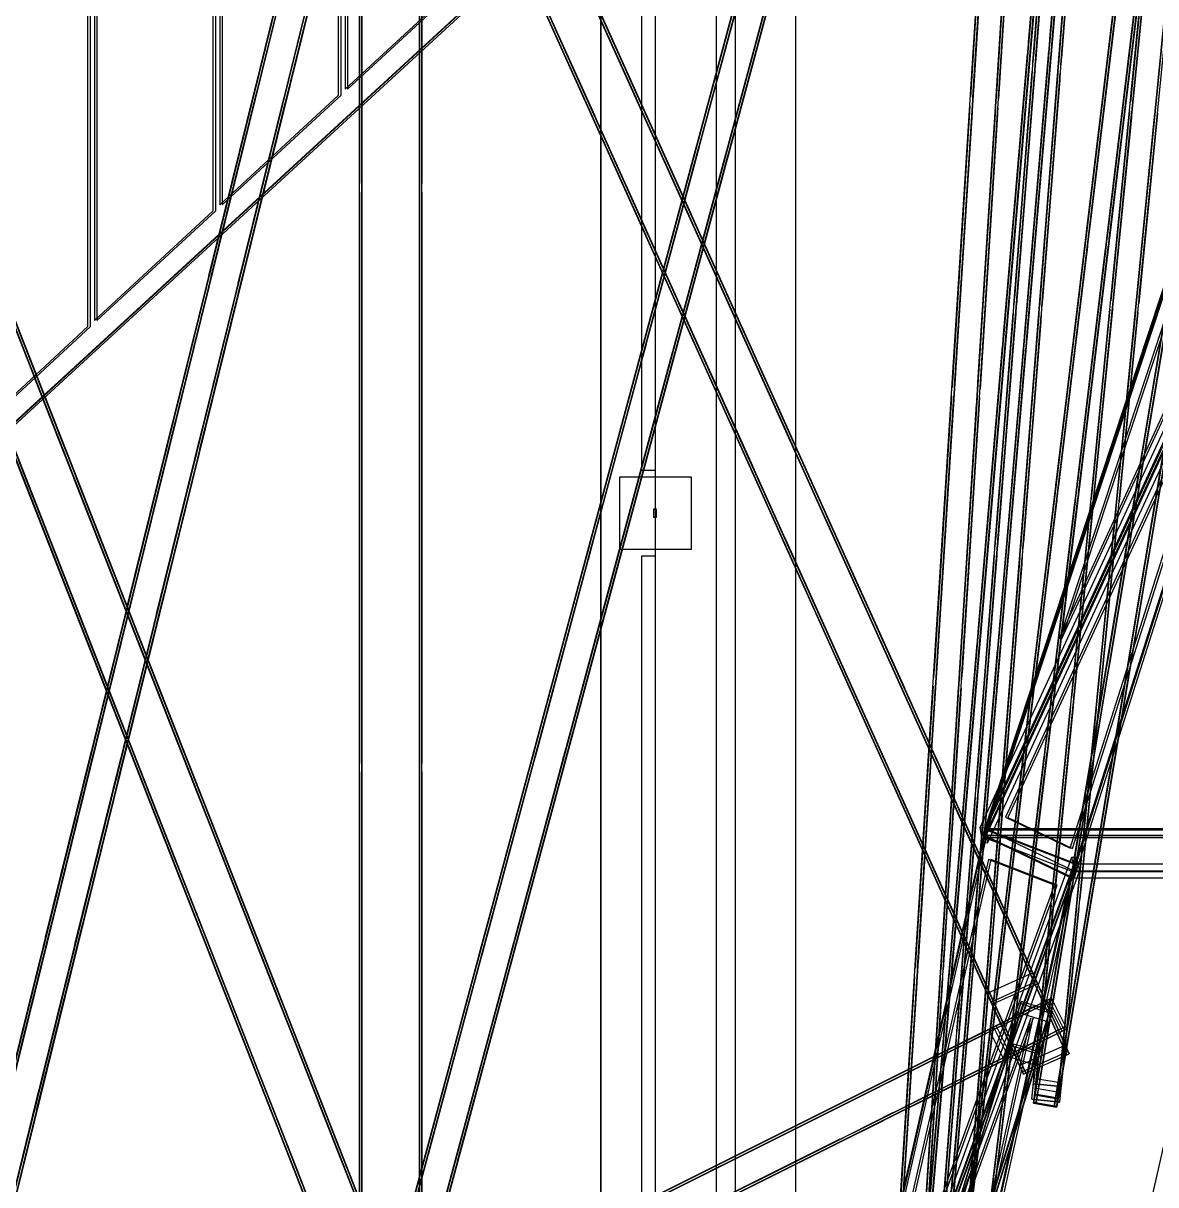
# Model space of a CAD drawing. Header units: millimetres. Extents: x -52000 to 48850, y -48850 to 51750.
# Drawn here: x 19948 to 27205, y 12194 to 19641 of the extents above; entities that cross this region are included whole.
import ezdxf

# ---------------------------------------------------------------- set-up
doc = ezdxf.new("R2010")
doc.units = ezdxf.units.MM
doc.layers.add('D-STR-BASE', color=7, linetype='Continuous', lineweight=25)
doc.layers.add('D-STR-STRC', color=7, linetype='Continuous', lineweight=25)

msp = doc.modelspace()

# ---------------------------------------------------------------- linework, layer by layer
at = {"layer": 'D-STR-BASE'}
for points in [[(-24900, -22900), (24900, -22900), (24900, 22900), (-24900, 22900)], [(24390, -22450), (24390, 22450), (24510, 22450), (24510, -22450)], [(24390, -22450), (24390, 22450), (24510, 22450), (24510, -22450)], [(24000, -22000), (24000, 22000), (23650, 22000), (23650, -22000)], [(24000, -22000), (24000, 22000), (23650, 22000), (23650, -22000)], [(24000, -22000), (24000, 22000), (23650, 22000), (23650, -22000)], [(24000, -22000), (24000, 22000), (23650, 22000), (23650, -22000)], [(24000, -22000), (24000, 22000), (23650, 22000), (23650, -22000)], [(24000, -22000), (24000, 22000), (23650, 22000), (23650, -22000)], [(24000, -22000), (24000, 22000), (23650, 22000), (23650, -22000)], [(24000, -22000), (24000, 22000), (23650, 22000), (23650, -22000)], [(24000, 16775), (24000, 21725), (23910, 21725), (23910, 16775)], [(24000, 16775), (24000, 21725), (23910, 21725), (23910, 16775)], [(-23650, -21650), (23650, -21650), (23650, 21650), (-23650, 21650)], [(-23650, -21650), (23650, -21650), (23650, 21650), (-23650, 21650)], [(-23650, -21650), (23650, -21650), (23650, 21650), (-23650, 21650)], [(-23650, -21650), (23650, -21650), (23650, 21650), (-23650, 21650)], [(23770, 16270), (24230, 16270), (24230, 16730), (23770, 16730)], [(24006, 16475), (24006, 16525), (23986, 16525), (23986, 16475)], [(24000, 11275), (24000, 16225), (23910, 16225), (23910, 11275)], [(24000, 11275), (24000, 16225), (23910, 16225), (23910, 11275)]]:
    msp.add_lwpolyline(points, close=True, dxfattribs=at)
at = {"layer": 'D-STR-STRC'}
for points in [[(29192.5, 29302.9), (29182.8, 29245), (26421.9, 12716.7), (26431.6, 12774.6)], [(29208.2, 29300.3), (29198.6, 29242.4), (26437.7, 12714.1), (26447.4, 12772)], [(29324.6, 29280.8), (29315, 29222.9), (26554.1, 12694.7), (26563.8, 12752.6)], [(29340.4, 29278.2), (29330.7, 29220.3), (26569.9, 12692), (26579.6, 12749.9)], [(27937.4, 28036.6), (27933, 28000.7), (25576.1, 8479.9), (25580.4, 8515.8)], [(27953.2, 28034.7), (27948.9, 27998.8), (25591.9, 8478), (25596.3, 8513.9)], [(28070.4, 28020.5), (28066.1, 27984.6), (25709.1, 8463.9), (25713.4, 8499.8)], [(28086.3, 28018.6), (28081.9, 27982.7), (25725, 8461.9), (25729.3, 8497.9)], [(26427.1, 12740.6), (26427.1, 12740.6), (27936, 28016.9), (27936, 28016.9)], [(26574.4, 12726.1), (26574.4, 12726.1), (28083.3, 28002.4), (28083.3, 28002.4)], [(27041.5, 27131.1), (27039.9, 27112.5), (25085.2, 4241.5), (25086.8, 4260.1)], [(27057.4, 27129.7), (27055.8, 27111.1), (25101.1, 4240.2), (25102.7, 4258.8)], [(27175, 27119.7), (27173.4, 27101.1), (25218.7, 4230.1), (25220.3, 4248.7)], [(27190.9, 27118.3), (27189.3, 27099.7), (25234.7, 4228.7), (25236.3, 4247.4)], [(25578.9, 8494.7), (25578.9, 8494.7), (27041.6, 27121.2), (27041.6, 27121.2)], [(25726.5, 8483.1), (25726.5, 8483.1), (27189.2, 27109.6), (27189.2, 27109.6)], [(26333.2, 26556.2), (26264, 26298.3), (22166.5, 11049.6), (22235.8, 11307.4)], [(26348.7, 26552), (26279.4, 26294.2), (22182, 11045.5), (22251.2, 11303.3)], [(25086.9, 4249.1), (25086.9, 4249.1), (26505, 26583.5), (26505, 26583.5)], [(25234.6, 4239.8), (25234.6, 4239.8), (26652.7, 26574.2), (26652.7, 26574.2)], [(26520.6, 26505.8), (26451.3, 26248), (22353.9, 10999.3), (22423.1, 11257.1)], [(26536, 26501.7), (26466.8, 26243.8), (22369.3, 10995.1), (22438.6, 11252.9)], [(22793.4, 19745.7), (22793.4, 22809), (19580.6, 19596.1), (19580.6, 16792.8)], [(22809, 19745.7), (22809, 22809), (19596.1, 19596.1), (19596.1, 16792.8)], [(22772.5, 19923), (22772.5, 22591.4), (22011.1, 21834), (22011.1, 19219.3)], [(22788, 19923), (22788, 22591.4), (22026.7, 21834), (22026.7, 19219.3)], [(26635.5, 13027.7), (26427.1, 13490.5), (22329.7, 22593.1), (22538.1, 22130.2)], [(26650.1, 13034.2), (26441.7, 13497.1), (22344.3, 22599.7), (22552.6, 22136.8)], [(22236.1, 22471.3), (22165.2, 22184.1), (19025.8, 9463.1), (19096.6, 9750.3)], [(22251.6, 22467.5), (22180.7, 22180.3), (19041.3, 9459.3), (19112.2, 9746.5)], [(22424.4, 22424.8), (22353.5, 22137.6), (19214.1, 9416.6), (19285, 9703.8)], [(22439.9, 22421), (22369.1, 22133.8), (19229.6, 9412.8), (19300.5, 9700)], [(26358.3, 12902.9), (26149.9, 13365.8), (22052.5, 22468.3), (22260.8, 22005.4)], [(26372.9, 12909.5), (26164.5, 13372.3), (22067.1, 22474.9), (22275.4, 22012)], [(22118.6, -22302.6), (22118.6, -22302.6), (22118.6, 22302.6), (22118.6, 22302.6)], [(22486.6, -22302.6), (22486.6, -22302.6), (22486.6, 22302.6), (22486.6, 22302.6)], [(22102.6, 18613), (22102.6, 18613), (22102.6, 22202.6), (22102.6, 22202.6)], [(22118.6, 18613), (22118.6, 18613), (22118.6, 22202.6), (22118.6, 22202.6)], [(22486.6, 18613), (22486.6, 18613), (22486.6, 22202.6), (22486.6, 22202.6)], [(22502.6, 18613), (22502.6, 18613), (22502.6, 22202.6), (22502.6, 22202.6)], [(21969.3, 19180.6), (21969.3, 21792.4), (21207.9, 21035), (21207.9, 18476.9)], [(21984.8, 19180.6), (21984.8, 21792.4), (21223.5, 21035), (21223.5, 18476.9)], [(26550.1, 21381.5), (26549.1, 21369.9), (26393.7, 19551.5)], [(26566, 21380.1), (26565, 21368.5), (26409.6, 19550.1)], [(26547.4, 21350.7), (26392, 19532.3), (26391, 19520.7)], [(26563.4, 21349.4), (26408, 19530.9), (26407, 19519.3)], [(26681, 21339.3), (26525.5, 19520.9), (26524.6, 19509.3)], [(26683.6, 21370.1), (26682.6, 21358.5), (26527.2, 19540.1)], [(26696.9, 21337.9), (26541.5, 19519.5), (26540.5, 19507.9)], [(26699.5, 21368.7), (26698.5, 21357.1), (26543.1, 19538.7)], [(21166.1, 18438.2), (21166.1, 20993.4), (20404.7, 20236), (20404.7, 17734.5)], [(21181.6, 18438.2), (21181.6, 20993.4), (20420.2, 20236), (20420.2, 17734.5)], [(26018.1, 19167.2), (26018.1, 19167.2), (26130.1, 20931.6)], [(26020.7, 19209.1), (26132.8, 20973.5), (26132.8, 20973.5)], [(26034, 19166.2), (26034, 19166.2), (26146.1, 20930.6)], [(26036.7, 19208.1), (26148.7, 20972.5), (26148.7, 20972.5)], [(26184.4, 19198.7), (26296.4, 20963.1), (26296.4, 20963.1)], [(26200.4, 19197.7), (26312.4, 20962.1), (26312.4, 20962.1)], [(26181.7, 19156.8), (26181.7, 19156.8), (26293.8, 20921.2)], [(26197.7, 19155.8), (26197.7, 19155.8), (26309.7, 20920.2)], [(26421.7, 19430.7), (26536, 20886.2), (26536, 20886.2)], [(26437.6, 19429.4), (26551.9, 20884.9), (26551.9, 20884.9)], [(26585.1, 19417.8), (26699.4, 20873.4), (26699.4, 20873.4)], [(26601.1, 19416.6), (26715.4, 20872.1), (26715.4, 20872.1)], [(26418.4, 19388.8), (26418.4, 19388.8), (26532.7, 20844.3)], [(26434.3, 19387.6), (26434.3, 19387.6), (26548.6, 20843.1)], [(26581.9, 19376), (26581.9, 19376), (26696.2, 20831.5)], [(26597.8, 19374.7), (26597.8, 19374.7), (26712.1, 20830.2)], [(27046.7, 19176.5), (27162.9, 20353), (27162.9, 20353)], [(27062.6, 19174.9), (27178.9, 20351.4), (27178.9, 20351.4)], [(21693.7, 20273.8), (21449.1, 19282.7), (21399.3, 19080.9)], [(21693.8, 20274.1), (21644, 20072.4), (21399.4, 19081.2)], [(21709.3, 20270.2), (21659.5, 20068.5), (21414.9, 19077.4)], [(21709.3, 20270), (21464.7, 19278.8), (21414.9, 19077.1)], [(27042.6, 19134.7), (27042.6, 19134.7), (27158.8, 20311.2)], [(27058.5, 19133.1), (27058.5, 19133.1), (27174.7, 20309.6)], [(20362.8, 17695.8), (20362.8, 20194.3), (19601.5, 19436.9), (19601.5, 16992.1)], [(20378.4, 17695.8), (20378.4, 20194.3), (19617, 19436.9), (19617, 16992.1)], [(21882.1, 20227.3), (21637.5, 19236.2), (21587.7, 19034.5)], [(21882.1, 20227.6), (21832.4, 20025.9), (21587.8, 19034.7)], [(21897.6, 20223.5), (21653, 19232.4), (21603.2, 19030.6)], [(21897.7, 20223.8), (21847.9, 20022), (21603.3, 19030.9)], [(23869.3, 19172.8), (23701.7, 19545.3), (23385.2, 20248.3)], [(23872.7, 19165.2), (23556.3, 19868.2), (23388.6, 20240.7)], [(23883.9, 19179.4), (23716.2, 19551.8), (23399.8, 20254.8)], [(23887.3, 19171.8), (23570.9, 19874.8), (23403.2, 20247.3)], [(23592.1, 19048), (23424.4, 19420.5), (23108, 20123.5)], [(23595.5, 19040.5), (23279.1, 19743.5), (23111.4, 20115.9)], [(23606.7, 19054.6), (23439, 19427), (23122.6, 20130.1)], [(23610.1, 19047), (23293.6, 19750), (23126, 20122.5)], [(24604.8, 20123.9), (24283.4, 18927.7), (24234.8, 18746.7)], [(24606.4, 20129.8), (24557.8, 19948.8), (24236.4, 18752.6)], [(24620.3, 20119.8), (24298.9, 18923.6), (24250.2, 18742.5)], [(24621.9, 20125.7), (24573.2, 19944.6), (24251.8, 18748.4)], [(24792.2, 20073.6), (24470.8, 18877.4), (24422.1, 18696.3)], [(24793.8, 20079.5), (24745.1, 19898.4), (24423.7, 18702.2)], [(24807.7, 20069.4), (24486.2, 18873.2), (24437.6, 18692.2)], [(24809.2, 20075.3), (24760.6, 19894.3), (24439.2, 18698.1)], [(26947.5, 19838.5), (26761.6, 18298.5), (26758.9, 18276.1)], [(26951, 19867.1), (26948.3, 19844.7), (26762.3, 18304.7)], [(26963.4, 19836.6), (26777.5, 18296.6), (26774.8, 18274.2)], [(26966.8, 19865.2), (26964.1, 19842.8), (26778.2, 18302.8)], [(27080.5, 19822.5), (26894.6, 18282.5), (26891.9, 18260.1)], [(27084, 19851), (27081.3, 19828.7), (26895.4, 18288.6)], [(27096.4, 19820.6), (26910.5, 18280.6), (26907.8, 18258.2)], [(27099.9, 19849.1), (27097.2, 19826.7), (26911.2, 18286.7)], [(22534, 10955.4), (22339.3, 11452.3), (19199.9, 19464.1), (19394.6, 18967.2)], [(22548.9, 10961.2), (22354.2, 11458.1), (19214.7, 19470), (19409.5, 18973.1)], [(24210.8, 18414.2), (24043.1, 18786.7), (23726.6, 19489.7)], [(24214.2, 18406.7), (23897.7, 19109.7), (23730.1, 19482.2)], [(24225.4, 18420.8), (24057.7, 18793.3), (23741.2, 19496.3)], [(24228.8, 18413.3), (23912.3, 19116.3), (23744.6, 19488.7)], [(26384.6, 19444.8), (26229.1, 17626.4), (26228.2, 17614.8)], [(26387.2, 19475.6), (26386.2, 19464), (26230.8, 17645.6)], [(26400.5, 19443.4), (26245.1, 17625), (26244.1, 17613.4)], [(26403.1, 19474.2), (26402.1, 19462.6), (26246.7, 17644.2)], [(26520.7, 19464.2), (26519.7, 19452.5), (26364.3, 17634.1)], [(26536.6, 19462.8), (26535.6, 19451.2), (26380.2, 17632.8)], [(23933.6, 18289.5), (23765.9, 18661.9), (23449.4, 19364.9)], [(23948.2, 18296), (23780.5, 18668.5), (23464, 19371.5)], [(23951.6, 18288.5), (23635.1, 18991.5), (23467.4, 19364)], [(26518.1, 19433.4), (26362.7, 17615), (26361.7, 17603.4)], [(26534, 19432), (26378.6, 17613.6), (26377.6, 17602)], [(22250.9, 10844.5), (22056.2, 11341.4), (18916.8, 19353.2), (19111.5, 18856.3)], [(22265.8, 10850.3), (22071.1, 11347.2), (18931.7, 19359), (19126.4, 18862.1)], [(23937, 18281.9), (23620.5, 18984.9), (23452.8, 19357.4)], [(26296.5, 17836.6), (26296.5, 17836.6), (26410.8, 19292.1)], [(26299.8, 17878.5), (26414.1, 19334), (26414.1, 19334)], [(26312.4, 17835.4), (26312.4, 17835.4), (26426.7, 19290.9)], [(26315.7, 17877.2), (26430, 19332.7), (26430, 19332.7)], [(26463.3, 17865.6), (26577.6, 19321.1), (26577.6, 19321.1)], [(26479.2, 17864.4), (26593.5, 19319.9), (26593.5, 19319.9)], [(21432.1, 19213.7), (21187.5, 18222.6), (21137.7, 18020.9)], [(21432.2, 19214), (21382.4, 19012.3), (21137.8, 18021.1)], [(26096.9, 14434.9), (28203.1, 18993.8), (27693.4, 19268.7)], [(26112.1, 14434.1), (28218.4, 18993), (27708.7, 19267.9)], [(26460, 17823.8), (26460, 17823.8), (26574.3, 19279.3)], [(26475.9, 17822.5), (26475.9, 17822.5), (26590.2, 19278)], [(21447.7, 19210.2), (21397.9, 19008.4), (21153.3, 18017.3)], [(21447.7, 19209.9), (21203, 18218.8), (21153.3, 18017)], [(21620.5, 19167.5), (21570.7, 18965.8), (21326.1, 17974.6)], [(21620.5, 19167.3), (21375.9, 18176.1), (21326.1, 17974.4)], [(21636, 19163.4), (21391.4, 18172.3), (21341.6, 17970.5)], [(21636.1, 19163.7), (21586.3, 18962), (21341.7, 17970.8)], [(25899.9, 17306), (25899.9, 17306), (26011.9, 19070.4)], [(25902.6, 17347.9), (26014.6, 19112.3), (26014.6, 19112.3)], [(25915.9, 17305), (25915.9, 17305), (26027.9, 19069.4)], [(25918.5, 17346.9), (26030.5, 19111.3), (26030.5, 19111.3)], [(26066.2, 17337.5), (26178.3, 19101.9), (26178.3, 19101.9)], [(26082.2, 17336.5), (26194.2, 19100.9), (26194.2, 19100.9)], [(26587.9, 15696.9), (28060.4, 18884.1), (27704, 19076.3)], [(26603.1, 15696.1), (28075.7, 18883.3), (27719.3, 19075.5)], [(26921, 17903.4), (27037.2, 19079.9), (27037.2, 19079.9)], [(26936.9, 17901.9), (27053.1, 19078.4), (27053.1, 19078.4)], [(26063.6, 17295.6), (26063.6, 17295.6), (26175.6, 19060)], [(26079.5, 17294.6), (26079.5, 17294.6), (26191.6, 19059)], [(26096.9, 14434.9), (26667.8, 14160.1), (28203.1, 18993.8)], [(26112.1, 14434.1), (26683.1, 14159.3), (28218.4, 18993)], [(26916.9, 17861.7), (26916.9, 17861.7), (27033.1, 19038.1)], [(26932.8, 17860.1), (26932.8, 17860.1), (27049, 19036.6)], [(27080.1, 17845.5), (27080.1, 17845.5), (27196.3, 19022)], [(27084.2, 17887.3), (27200.4, 19063.8), (27200.4, 19063.8)], [(27096, 17844), (27096, 17844), (27212.2, 19020.5)], [(27100.1, 17885.8), (27216.3, 19062.3), (27216.3, 19062.3)], [(24263.4, 18853.2), (23942, 17657), (23893.3, 17475.9)], [(24265, 18859.1), (24216.3, 18678), (23894.9, 17481.9)], [(24278.8, 18849), (23957.4, 17652.9), (23908.8, 17471.8)], [(24280.4, 18855), (24231.8, 18673.9), (23910.4, 17477.7)], [(24450.7, 18802.8), (24129.3, 17606.7), (24080.7, 17425.6)], [(24452.3, 18808.8), (24403.7, 18627.7), (24082.3, 17431.5)], [(24466.2, 18798.7), (24144.8, 17602.5), (24096.1, 17421.4)], [(24467.8, 18804.6), (24419.1, 18623.5), (24097.7, 17427.4)], [(24552.2, 17655.7), (24384.6, 18028.2), (24068.1, 18731.2)], [(24555.6, 17648.1), (24239.2, 18351.2), (24071.5, 18723.6)], [(24566.8, 17662.3), (24399.1, 18034.7), (24082.7, 18737.7)], [(24570.2, 17654.7), (24253.8, 18357.7), (24086.1, 18730.2)], [(22102.6, 14895.9), (22102.6, 14895.9), (22102.6, 18558), (22102.6, 18558)], [(22118.6, 14895.9), (22118.6, 14895.9), (22118.6, 18558), (22118.6, 18558)], [(22486.6, 14895.9), (22486.6, 14895.9), (22486.6, 18558), (22486.6, 18558)], [(22502.6, 14895.9), (22502.6, 14895.9), (22502.6, 18558), (22502.6, 18558)], [(24275, 17530.9), (24107.3, 17903.4), (23790.9, 18606.4)], [(24278.4, 17523.4), (23962, 18226.4), (23794.3, 18598.8)], [(24289.6, 17537.5), (24121.9, 17910), (23805.5, 18613)], [(24293, 17529.9), (23976.6, 18232.9), (23808.9, 18605.4)], [(26751.1, 18211.8), (26565.2, 16671.8), (26562.5, 16649.4)], [(26754.5, 18240.4), (26751.8, 18218), (26565.9, 16678)], [(26767, 18209.9), (26581, 16669.9), (26578.3, 16647.5)], [(26770.4, 18238.5), (26767.7, 18216.1), (26581.8, 16676.1)], [(26884.1, 18195.7), (26698.2, 16655.7), (26695.5, 16633.3)], [(26887.6, 18224.3), (26884.9, 18201.9), (26698.9, 16661.9)], [(26900, 18193.8), (26714.1, 16653.8), (26711.4, 16631.4)], [(26903.5, 18222.4), (26900.8, 18200), (26714.8, 16660)], [(27340.8, 18217.8), (27125, 16925.6), (27118.9, 16889.5)], [(27345.1, 18243.4), (27339.1, 18207.3), (27123.2, 16915)], [(27356.6, 18215.2), (27140.8, 16923), (27134.7, 16886.9)], [(27360.9, 18240.7), (27354.8, 18204.6), (27139, 16912.4)], [(21170.5, 18153.7), (20925.9, 17162.5), (20876.1, 16960.8)], [(21170.6, 18153.9), (21120.8, 17952.2), (20876.2, 16961)], [(21186, 18149.8), (20941.4, 17158.7), (20891.6, 16956.9)], [(21186.1, 18150.1), (21136.3, 17948.4), (20891.7, 16957.2)], [(21358.9, 18107.4), (21309.1, 17905.7), (21064.5, 16914.5)], [(21358.8, 18107.2), (21114.2, 17116), (21064.5, 16914.3)], [(21374.4, 18103.6), (21324.7, 17901.9), (21080, 16910.7)], [(21374.4, 18103.4), (21129.8, 17112.2), (21080, 16910.5)], [(20148, 17044.4), (19991.3, 17444.2), (19749.9, 18060.5)], [(20152.6, 17032.6), (19911.2, 17648.8), (19754.5, 18048.7)], [(20162.9, 17050.2), (20006.2, 17450.1), (19764.8, 18066.3)], [(20167.5, 17038.4), (19926.1, 17654.7), (19769.4, 18054.5)], [(24893.7, 16897.2), (24726, 17269.6), (24409.6, 17972.6)], [(24897.1, 16889.6), (24580.6, 17592.6), (24413, 17965.1)], [(24908.3, 16903.7), (24740.6, 17276.2), (24424.1, 17979.2)], [(24911.7, 16896.2), (24595.2, 17599.2), (24427.5, 17971.6)], [(24616.5, 16772.4), (24448.8, 17144.8), (24132.3, 17847.9)], [(24619.9, 16764.8), (24303.4, 17467.8), (24135.7, 17840.3)], [(24631.1, 16778.9), (24463.4, 17151.4), (24146.9, 17854.4)], [(24634.5, 16771.4), (24318, 17474.4), (24150.3, 17846.9)], [(26242.3, 14550.6), (26656.1, 14351.4), (27768.6, 17854.3)], [(26257.5, 14549.8), (26671.3, 14350.7), (27783.9, 17853.5)], [(26795.2, 16630.4), (26911.4, 17806.9), (26911.4, 17806.9)], [(26811.2, 16628.8), (26927.4, 17805.3), (26927.4, 17805.3)], [(26174.6, 16284.4), (26174.6, 16284.4), (26288.9, 17739.9)], [(26177.9, 16326.3), (26292.2, 17781.8), (26292.2, 17781.8)], [(26190.5, 16283.1), (26190.5, 16283.1), (26304.8, 17738.7)], [(26193.8, 16325), (26308.1, 17780.5), (26308.1, 17780.5)], [(26338.1, 16271.6), (26338.1, 16271.6), (26452.4, 17727.1)], [(26341.4, 16313.4), (26455.7, 17768.9), (26455.7, 17768.9)], [(26354, 16270.3), (26354, 16270.3), (26468.3, 17725.8)], [(26357.3, 16312.2), (26471.6, 17767.7), (26471.6, 17767.7)], [(26791.1, 16588.6), (26791.1, 16588.6), (26907.3, 17765.1)], [(26807, 16587.1), (26807, 16587.1), (26923.2, 17763.5)], [(26954.3, 16572.5), (26954.3, 16572.5), (27070.5, 17749)], [(26958.4, 16614.3), (27074.7, 17790.8), (27074.7, 17790.8)], [(26970.2, 16570.9), (26970.2, 16570.9), (27086.4, 17747.4)], [(26974.4, 16612.7), (27090.6, 17789.2), (27090.6, 17789.2)], [(23921.9, 17582.5), (23600.5, 16386.3), (23551.9, 16205.2)], [(23923.5, 17588.4), (23874.9, 17407.3), (23553.5, 16211.1)], [(23937.4, 17578.3), (23616, 16382.1), (23567.3, 16201.1)], [(23939, 17584.2), (23890.3, 17403.2), (23568.9, 16207)], [(24109.3, 17532.1), (23787.9, 16335.9), (23739.2, 16154.9)], [(24110.9, 17538), (24062.2, 17357), (23740.8, 16160.8)], [(24124.7, 17528), (23803.3, 16331.8), (23754.7, 16150.7)], [(24126.3, 17533.9), (24077.7, 17352.8), (23756.3, 16156.6)], [(26221.7, 17538.9), (26066.3, 15720.5), (26065.3, 15708.9)], [(26224.3, 17569.7), (26223.3, 17558), (26067.9, 15739.6)], [(26237.6, 17537.5), (26082.2, 15719.1), (26081.2, 15707.5)], [(26240.2, 17568.3), (26239.2, 17556.7), (26083.8, 15738.3)], [(26355.2, 17527.5), (26199.8, 15709.1), (26198.8, 15697.5)], [(26357.8, 17558.2), (26356.8, 17546.6), (26201.4, 15728.2)], [(26371.1, 17526.1), (26215.7, 15707.7), (26214.7, 15696.1)], [(26373.8, 17556.9), (26372.8, 17545.3), (26217.3, 15726.9)], [(20409.6, 16376.7), (20253, 16776.6), (20011.5, 17392.8)], [(20414.3, 16364.9), (20172.8, 16981.2), (20016.1, 17381)], [(20424.5, 16382.6), (20267.9, 16782.4), (20026.4, 17398.7)], [(20429.2, 16370.8), (20187.7, 16987), (20031, 17386.9)], [(20126.6, 16265.8), (19969.9, 16665.7), (19728.4, 17281.9)], [(20141.5, 16271.7), (19984.8, 16671.5), (19743.3, 17287.8)], [(20131.2, 16254), (19889.7, 16870.3), (19733.1, 17270.1)], [(20146.1, 16259.8), (19904.6, 16876.1), (19748, 17276)], [(25235.1, 16138.6), (25067.5, 16511.1), (24751, 17214.1)], [(25238.5, 16131), (24922.1, 16834.1), (24754.4, 17206.5)], [(25249.7, 16145.2), (25082.1, 16517.6), (24765.6, 17220.7)], [(25253.1, 16137.6), (24936.7, 16840.6), (24769, 17213.1)], [(25781.7, 15444.8), (25781.7, 15444.8), (25893.7, 17209.2)], [(25784.4, 15486.7), (25896.4, 17251.1), (25896.4, 17251.1)], [(25797.7, 15443.8), (25797.7, 15443.8), (25909.7, 17208.2)], [(25800.3, 15485.7), (25912.4, 17250.1), (25912.4, 17250.1)], [(25948, 15476.3), (26060.1, 17240.7), (26060.1, 17240.7)], [(25964, 15475.3), (26076, 17239.7), (26076, 17239.7)], [(25945.4, 15434.4), (25945.4, 15434.4), (26057.4, 17198.8)], [(25961.4, 15433.4), (25961.4, 15433.4), (26073.4, 17197.8)], [(20908.9, 17093.8), (20859.2, 16892.1), (20614.5, 15900.9)], [(20908.9, 17093.6), (20664.3, 16102.4), (20614.5, 15900.7)], [(20924.4, 17089.8), (20679.8, 16098.6), (20630, 15896.9)], [(20924.5, 17090), (20874.7, 16888.3), (20630.1, 15897.1)], [(24957.9, 16013.8), (24790.3, 16386.3), (24473.8, 17089.3)], [(24961.3, 16006.3), (24644.9, 16709.3), (24477.2, 17081.7)], [(24972.5, 16020.4), (24804.8, 16392.9), (24488.4, 17095.9)], [(24975.9, 16012.8), (24659.5, 16715.8), (24491.8, 17088.3)], [(21097.2, 17047.1), (20852.6, 16055.9), (20802.8, 15854.2)], [(21097.3, 17047.3), (21047.5, 16845.6), (20802.9, 15854.5)], [(21112.8, 17043.5), (21063, 16841.8), (20818.4, 15850.6)], [(21112.8, 17043.3), (20868.2, 16052.1), (20818.4, 15850.4)], [(27110.8, 16840.5), (26894.9, 15548.2), (26888.9, 15512.1)], [(27115, 16866), (27109, 16829.9), (26893.1, 15537.7)], [(27126.5, 16837.8), (26910.7, 15545.6), (26904.7, 15509.5)], [(27130.8, 16863.4), (27124.8, 16827.3), (26908.9, 15535)], [(27247.2, 16843.9), (27241.2, 16807.8), (27025.3, 15515.6)], [(27263, 16841.3), (27256.9, 16805.2), (27041.1, 15513)], [(27242.9, 16818.4), (27027.1, 15526.2), (27021, 15490.1)], [(27258.7, 16815.8), (27042.9, 15523.5), (27036.8, 15487.4)], [(20671.3, 15709.1), (20514.6, 16108.9), (20273.1, 16725.2)], [(20675.9, 15697.3), (20434.4, 16313.5), (20277.7, 16713.4)], [(20686.2, 15714.9), (20529.5, 16114.8), (20288, 16731)], [(20690.8, 15703.1), (20449.3, 16319.4), (20292.6, 16719.2)], [(20388.2, 15598.2), (20231.5, 15998), (19990.1, 16614.3)], [(20403.1, 15604), (20246.4, 16003.8), (20004.9, 16620.1)], [(20407.7, 15592.2), (20166.3, 16208.5), (20009.6, 16608.3)], [(26558.1, 16613.6), (26555.4, 16591.3), (26369.5, 15051.3)], [(26574, 16611.7), (26571.3, 16589.3), (26385.4, 15049.3)], [(20392.8, 15586.4), (20151.4, 16202.6), (19994.7, 16602.5)], [(26554.7, 16585.1), (26368.7, 15045.1), (26366, 15022.7)], [(26570.6, 16583.2), (26384.6, 15043.2), (26381.9, 15020.8)], [(26687.7, 16569), (26501.8, 15029), (26499.1, 15006.6)], [(26691.2, 16597.6), (26688.5, 16575.2), (26502.5, 15035.2)], [(26703.6, 16567.1), (26517.7, 15027.1), (26515, 15004.7)], [(26707.1, 16595.7), (26704.4, 16573.3), (26518.4, 15033.3)], [(26669.5, 15357.4), (26785.7, 16533.9), (26785.7, 16533.9)], [(26685.4, 15355.8), (26801.6, 16532.3), (26801.6, 16532.3)], [(25591.2, 15386.6), (25423.5, 15759.1), (25107.1, 16462.1)], [(26665.4, 15315.6), (26665.4, 15315.6), (26781.6, 16492.1)], [(26681.3, 15314), (26681.3, 15314), (26797.5, 16490.5)], [(26828.6, 15299.5), (26828.6, 15299.5), (26944.8, 16476)], [(26832.7, 15341.3), (26948.9, 16517.8), (26948.9, 16517.8)], [(26844.5, 15297.9), (26844.5, 15297.9), (26960.7, 16474.4)], [(26848.6, 15339.7), (26964.8, 16516.2), (26964.8, 16516.2)], [(25576.6, 15380.1), (25408.9, 15752.5), (25092.5, 16455.5)], [(25580, 15372.5), (25263.5, 16075.5), (25095.9, 16448)], [(25594.6, 15379.1), (25278.1, 16082.1), (25110.5, 16454.6)], [(23580.5, 16311.7), (23259.1, 15115.6), (23210.4, 14934.5)], [(23582.1, 16317.7), (23533.4, 16136.6), (23212, 14940.4)], [(23597.5, 16313.5), (23548.9, 16132.4), (23227.5, 14936.3)], [(25299.4, 15255.3), (25131.7, 15627.7), (24815.3, 16330.8)], [(25302.8, 15247.7), (24986.3, 15950.7), (24818.7, 16323.2)], [(25314, 15261.8), (25146.3, 15634.3), (24829.8, 16337.3)], [(25317.4, 15254.3), (25000.9, 15957.3), (24833.2, 16329.8)], [(23595.9, 16307.6), (23274.5, 15111.4), (23225.9, 14930.3)], [(23767.8, 16261.4), (23446.4, 15065.2), (23397.8, 14884.1)], [(23769.4, 16267.3), (23720.8, 16086.2), (23399.4, 14890.1)], [(23783.3, 16257.2), (23461.9, 15061.1), (23413.2, 14880)], [(23784.9, 16263.2), (23736.2, 16082.1), (23414.8, 14885.9)], [(26052.7, 14732.2), (26052.7, 14732.2), (26167, 16187.7)], [(26056, 14774.1), (26170.3, 16229.6), (26170.3, 16229.6)], [(26068.6, 14730.9), (26068.6, 14730.9), (26182.9, 16186.4)], [(26071.9, 14772.8), (26186.2, 16228.3), (26186.2, 16228.3)], [(26216.2, 14719.3), (26216.2, 14719.3), (26330.5, 16174.9)], [(26219.5, 14761.2), (26333.8, 16216.7), (26333.8, 16216.7)], [(26232.1, 14718.1), (26232.1, 14718.1), (26346.4, 16173.6)], [(26235.4, 14760), (26349.7, 16215.5), (26349.7, 16215.5)], [(20647.3, 16033.7), (20597.5, 15832), (20352.9, 14840.9)], [(20647.3, 16033.5), (20402.7, 15042.3), (20352.9, 14840.6)], [(20662.8, 16029.7), (20418.2, 15038.5), (20368.4, 14836.8)], [(20662.9, 16029.9), (20613.1, 15828.2), (20368.5, 14837)], [(20932.9, 15041.4), (20776.2, 15441.3), (20534.7, 16057.5)], [(20937.5, 15029.6), (20696, 15645.9), (20539.3, 16045.7)], [(20947.8, 15047.3), (20791.1, 15447.1), (20549.6, 16063.4)], [(20952.4, 15035.4), (20710.9, 15651.7), (20554.2, 16051.6)], [(20649.8, 14930.5), (20493.2, 15330.4), (20251.7, 15946.6)], [(20664.7, 14936.3), (20508, 15336.2), (20266.6, 15952.5)], [(20669.4, 14924.5), (20427.9, 15540.8), (20271.2, 15940.6)], [(20835.6, 15987), (20591, 14995.9), (20541.2, 14794.1)], [(20835.7, 15987.3), (20785.9, 15785.5), (20541.3, 14794.4)], [(20851.2, 15983.4), (20801.4, 15781.7), (20556.8, 14790.5)], [(20851.1, 15983.2), (20606.5, 14992), (20556.8, 14790.3)], [(20654.5, 14918.7), (20413, 15535), (20256.3, 15934.8)], [(25918, 14621.5), (25750.4, 14994), (25433.9, 15697)], [(25921.4, 14614), (25605, 15317), (25437.3, 15689.4)], [(25932.6, 14628.1), (25765, 15000.6), (25448.5, 15703.6)], [(25936, 14620.5), (25619.6, 15323.5), (25451.9, 15696)], [(26061.4, 15663.7), (26060.4, 15652.1), (25905, 13833.7)], [(26077.3, 15662.4), (26076.4, 15650.8), (25920.9, 13832.4)], [(26194.9, 15652.3), (26193.9, 15640.7), (26038.5, 13822.3)], [(26210.9, 15651), (26209.9, 15639.4), (26054.5, 13821)], [(25640.8, 14496.7), (25473.2, 14869.2), (25156.7, 15572.2)], [(25644.2, 14489.2), (25327.8, 15192.2), (25160.1, 15564.7)], [(25655.4, 14503.3), (25487.8, 14875.8), (25171.3, 15578.8)], [(25658.8, 14495.7), (25342.4, 15198.8), (25174.7, 15571.2)], [(26058.8, 15633), (25903.4, 13814.6), (25902.4, 13803)], [(26074.7, 15631.6), (25919.3, 13813.2), (25918.3, 13801.6)], [(26192.3, 15621.6), (26036.9, 13803.2), (26035.9, 13791.6)], [(26208.2, 15620.2), (26052.8, 13801.8), (26051.8, 13790.2)], [(26880.7, 15463.1), (26664.8, 14170.9), (26658.8, 14134.8)], [(26885, 15488.7), (26878.9, 15452.6), (26663.1, 14160.3)], [(26896.5, 15460.5), (26680.6, 14168.2), (26674.6, 14132.1)], [(26900.7, 15486), (26894.7, 15449.9), (26678.9, 14157.7)], [(27012.9, 15441), (26797, 14148.8), (26791, 14112.7)], [(27017.1, 15466.6), (27011.1, 15430.5), (26795.2, 14138.3)], [(27028.6, 15438.4), (26812.8, 14146.2), (26806.8, 14110.1)], [(27032.9, 15464), (27026.9, 15427.9), (26811, 14135.6)], [(21194.5, 14373.8), (21037.8, 14773.6), (20796.3, 15389.9)], [(21199.1, 14362), (20957.6, 14978.2), (20801, 15378.1)], [(21209.4, 14379.6), (21052.7, 14779.4), (20811.2, 15395.7)], [(21214, 14367.8), (20972.5, 14984.1), (20815.9, 15383.9)], [(25663.5, 13583.6), (25663.5, 13583.6), (25775.6, 15348)], [(25666.2, 13625.5), (25778.2, 15389.9), (25778.2, 15389.9)], [(25679.5, 13582.6), (25679.5, 13582.6), (25791.5, 15347)], [(25682.2, 13624.5), (25794.2, 15388.9), (25794.2, 15388.9)], [(25829.9, 13615.1), (25941.9, 15379.5), (25941.9, 15379.5)], [(25845.8, 13614.1), (25957.9, 15378.5), (25957.9, 15378.5)], [(20911.4, 14262.9), (20754.8, 14662.7), (20513.3, 15279)], [(20916.1, 14251), (20674.6, 14867.3), (20517.9, 15267.2)], [(20926.3, 14268.7), (20769.7, 14668.5), (20528.2, 15284.8)], [(20931, 14256.9), (20689.5, 14873.1), (20532.8, 15273)], [(25827.2, 13573.2), (25827.2, 13573.2), (25939.2, 15337.6)], [(25843.2, 13572.2), (25843.2, 13572.2), (25955.2, 15336.6)], [(26539.6, 14042.6), (26539.6, 14042.6), (26655.8, 15219.1)], [(26543.8, 14084.4), (26660, 15260.9), (26660, 15260.9)], [(26555.6, 14041), (26555.6, 14041), (26671.8, 15217.5)], [(26559.7, 14082.8), (26675.9, 15259.3), (26675.9, 15259.3)], [(26702.8, 14026.5), (26702.8, 14026.5), (26819, 15202.9)], [(26707, 14068.2), (26823.2, 15244.7), (26823.2, 15244.7)], [(26718.8, 14024.9), (26718.8, 14024.9), (26835, 15201.4)], [(26722.9, 14066.7), (26839.1, 15243.2), (26839.1, 15243.2)], [(23240.6, 15046.9), (23192, 14865.9), (22870.5, 13669.7)], [(23256.1, 15042.8), (23207.4, 14861.7), (22886, 13665.5)], [(20385.6, 14973.4), (20141, 13982.3), (20091.2, 13780.5)], [(20385.7, 14973.7), (20335.9, 14771.9), (20091.3, 13780.8)], [(20401.2, 14969.8), (20351.5, 14768.1), (20106.8, 13776.9)], [(20401.2, 14969.6), (20156.6, 13978.4), (20106.8, 13776.7)], [(23239, 15041), (22917.6, 13844.8), (22869, 13663.8)], [(23254.5, 15036.9), (22933.1, 13840.7), (22884.4, 13659.6)], [(23426.4, 14990.7), (23105, 13794.5), (23056.3, 13613.4)], [(23428, 14996.6), (23379.3, 14815.5), (23057.9, 13619.3)], [(23441.8, 14986.5), (23120.4, 13790.3), (23071.8, 13609.3)], [(23443.4, 14992.4), (23394.8, 14811.4), (23073.4, 13615.2)], [(26361.7, 14986.9), (26359, 14964.5), (26173.1, 13424.5)], [(26377.6, 14985), (26374.9, 14962.6), (26189, 13422.6)], [(26494.8, 14970.9), (26492.1, 14948.5), (26306.1, 13408.5)], [(26510.6, 14968.9), (26507.9, 14946.5), (26322, 13406.5)], [(20574, 14926.9), (20329.4, 13935.8), (20279.6, 13734.1)], [(20574.1, 14927.2), (20524.3, 14725.5), (20279.7, 13734.3)], [(20589.5, 14923.1), (20344.9, 13931.9), (20295.1, 13730.2)], [(20589.6, 14923.3), (20539.8, 14721.6), (20295.2, 13730.5)], [(26259.5, 13863), (26091.8, 14235.4), (25775.4, 14938.4)], [(26262.9, 13855.4), (25946.4, 14558.4), (25778.8, 14930.9)], [(26274.1, 13869.5), (26106.4, 14242), (25790, 14945)], [(26277.5, 13862), (25961, 14565), (25793.4, 14937.5)], [(26358.3, 14958.3), (26172.3, 13418.3), (26169.6, 13396)], [(26374.2, 14956.4), (26188.2, 13416.4), (26185.5, 13394)], [(26491.3, 14942.3), (26305.4, 13402.3), (26302.7, 13379.9)], [(26507.2, 14940.4), (26321.3, 13400.4), (26318.5, 13378)], [(22102.6, 11178.8), (22102.6, 11178.8), (22102.6, 14840.9), (22102.6, 14840.9)], [(22118.6, 11178.8), (22118.6, 11178.8), (22118.6, 14840.9), (22118.6, 14840.9)], [(22486.6, 11178.8), (22486.6, 11178.8), (22486.6, 14840.9), (22486.6, 14840.9)], [(22502.6, 11178.8), (22502.6, 11178.8), (22502.6, 14840.9), (22502.6, 14840.9)], [(25996.9, 13744.7), (25829.2, 14117.2), (25512.7, 14820.2)], [(25982.3, 13738.2), (25814.6, 14110.7), (25498.2, 14813.7)], [(25985.7, 13730.6), (25669.2, 14433.6), (25501.6, 14806.1)], [(26000.3, 13737.2), (25683.8, 14440.2), (25516.2, 14812.7)], [(21456.1, 13706.1), (21299.4, 14106), (21058, 14722.2)], [(21460.7, 13694.3), (21219.3, 14310.6), (21062.6, 14710.4)], [(21471, 13712), (21314.3, 14111.8), (21072.9, 14728.1)], [(21475.6, 13700.1), (21234.2, 14316.4), (21077.5, 14716.2)], [(25934.1, 13221.8), (26048.4, 14677.4), (26048.4, 14677.4)], [(25950, 13220.6), (26064.3, 14676.1), (26064.3, 14676.1)], [(21173.1, 13595.2), (21016.4, 13995), (20774.9, 14611.3)], [(21177.7, 13583.4), (20936.2, 14199.7), (20779.5, 14599.5)], [(21188, 13601), (21031.3, 14000.9), (20789.8, 14617.1)], [(21192.6, 13589.2), (20951.1, 14205.5), (20794.4, 14605.3)], [(25930.8, 13180), (25930.8, 13180), (26045.1, 14635.5)], [(25946.7, 13178.7), (25946.7, 13178.7), (26061, 14634.2)], [(26094.3, 13167.1), (26094.3, 13167.1), (26208.6, 14622.6)], [(26097.6, 13209), (26211.9, 14664.5), (26211.9, 14664.5)], [(26110.2, 13165.9), (26110.2, 13165.9), (26224.5, 14621.4)], [(26113.5, 13207.8), (26227.8, 14663.3), (26227.8, 14663.3)], [(25012.7, 9628.9), (26684.8, 14249.9), (26113.9, 14470.8)], [(25028, 9628.4), (26700.1, 14249.3), (26129.2, 14470.2)], [(26111.5, 14482.3), (26128, 14385.2), (26097.5, 14386.8), (26081, 14483.9)], [(28301.1, 14204.2), (26682.3, 14204.3), (26112.2, 14478.9), (27730.9, 14478.9)], [(27739.6, 14468.5), (26119.6, 14468.5), (26113.9, 14470.8), (27733.9, 14470.8)], [(28304.1, 14250), (26685.3, 14250), (26114.6, 14470.7), (27733.4, 14470.7)], [(27218, 9408.6), (26617.3, 9629.5), (27718.6, 14471.4)], [(27722.7, 14432.1), (26102.7, 14432.1), (26096.9, 14434.9), (27716.9, 14434.9)], [(28287.1, 14160.2), (26668.3, 14160.2), (26097.6, 14434.8), (27716.4, 14434.8)], [(28293, 14199.8), (26674.2, 14199.9), (26103.2, 14420.6), (27722, 14420.5)], [(25012.7, 9628.9), (25613.3, 9408), (26684.8, 14249.9)], [(25028, 9628.3), (25628.7, 9407.4), (26700.2, 14249.2)], [(25316.2, 10686.4), (26557.3, 14116), (26133.5, 14279.9)], [(25331.5, 10685.9), (26572.6, 14115.4), (26148.8, 14279.4)], [(26697.9, 14294), (26717.7, 14204), (26687.1, 14205.2), (26667.3, 14295.1)], [(26679.1, 14252.1), (28299.1, 14252.1), (28304.8, 14249.9), (26684.8, 14249.9)], [(26582.8, 13144.7), (26415.2, 13517.2), (26116.8, 14179.9)], [(26586.2, 13137.1), (26287.9, 13799.9), (26120.2, 14172.3)], [(26597.4, 13151.2), (26429.7, 13523.7), (26131.4, 14186.5)], [(26600.8, 13143.7), (26302.5, 13806.4), (26134.8, 14178.9)], [(26662, 14162.9), (28282, 14162.9), (28287.8, 14160.1), (26667.8, 14160.1)], [(26650.6, 14085.8), (26446.5, 12863.7), (26440.4, 12827.6)], [(26654.9, 14111.3), (26648.9, 14075.2), (26444.7, 12853.1)], [(26666.4, 14083.1), (26462.3, 12861), (26456.2, 12824.9)], [(26670.7, 14108.7), (26664.6, 14072.6), (26460.5, 12850.5)], [(26787.1, 14089.2), (26781, 14053.1), (26576.9, 12831)], [(26802.8, 14086.6), (26796.8, 14050.5), (26592.7, 12828.4)], [(21717.7, 13038.5), (21561.1, 13438.3), (21319.6, 14054.6)], [(21722.4, 13026.6), (21480.9, 13642.9), (21324.2, 14042.8)], [(21732.6, 13044.3), (21576, 13444.1), (21334.5, 14060.4)], [(21737.3, 13032.5), (21495.8, 13648.7), (21339.1, 14048.6)], [(26305.6, 13019.9), (26137.9, 13392.4), (25839.6, 14055.1)], [(26309, 13012.3), (26010.7, 13675.1), (25843, 14047.6)], [(26320.2, 13026.5), (26152.5, 13398.9), (25854.2, 14061.7)], [(26323.6, 13018.9), (26025.3, 13681.7), (25857.6, 14054.1)], [(26782.8, 14063.7), (26578.6, 12841.6), (26572.6, 12805.5)], [(26798.6, 14061), (26594.4, 12838.9), (26588.4, 12802.8)], [(21434.7, 12927.5), (21278, 13327.4), (21036.5, 13943.7)], [(21439.3, 12915.7), (21197.8, 13532), (21041.2, 13931.8)], [(21449.6, 12933.4), (21292.9, 13333.2), (21051.4, 13949.5)], [(21454.2, 12921.6), (21212.7, 13537.8), (21056.1, 13937.7)], [(26421, 12841.7), (26421, 12841.7), (26530.1, 13946)], [(26425.1, 12883.5), (26534.2, 13987.8), (26534.2, 13987.8)], [(26436.9, 12840.1), (26436.9, 12840.1), (26546, 13944.5)], [(26441.1, 12881.9), (26550.1, 13986.3), (26550.1, 13986.3)], [(26584.2, 12825.6), (26584.2, 12825.6), (26693.3, 13929.9)], [(26588.3, 12867.4), (26697.4, 13971.7), (26697.4, 13971.7)], [(26600.1, 12824), (26600.1, 12824), (26709.2, 13928.3)], [(26604.3, 12865.8), (26713.4, 13970.1), (26713.4, 13970.1)], [(20124, 13913.3), (19879.4, 12922.2), (19829.6, 12720.5)], [(20124.1, 13913.6), (20074.3, 13711.9), (19829.7, 12720.7)], [(20139.6, 13909.7), (20089.8, 13708), (19845.2, 12716.9)], [(20139.6, 13909.5), (19894.9, 12918.3), (19845.2, 12716.6)], [(20312.4, 13867.1), (20262.6, 13665.4), (20018, 12674.2)], [(20312.4, 13866.9), (20067.8, 12875.7), (20018, 12674)], [(20327.9, 13863), (20083.3, 12871.9), (20033.5, 12670.1)], [(20328, 13863.3), (20278.2, 13661.5), (20033.6, 12670.4)], [(22897.6, 13770.3), (22576.2, 12574.1), (22527.5, 12393)], [(22899.2, 13776.2), (22850.5, 13595.1), (22529.1, 12399)], [(22913, 13766.1), (22591.6, 12570), (22543, 12388.9)], [(22914.6, 13772.1), (22866, 13591), (22544.5, 12394.8)], [(23084.9, 13719.9), (22763.5, 12523.8), (22714.9, 12342.7)], [(23086.5, 13725.9), (23037.9, 13544.8), (22716.4, 12348.6)], [(23100.4, 13715.8), (22779, 12519.6), (22730.3, 12338.5)], [(23102, 13721.7), (23053.3, 13540.6), (22731.9, 12344.5)], [(25895.9, 13727.1), (25740.5, 11908.7), (25739.5, 11897)], [(25898.5, 13757.8), (25897.5, 13746.2), (25742.1, 11927.8)], [(25911.8, 13725.7), (25756.4, 11907.3), (25755.4, 11895.7)], [(25914.5, 13756.5), (25913.5, 13744.9), (25758.1, 11926.5)], [(26029.4, 13715.7), (25874, 11897.2), (25873, 11885.6)], [(26032, 13746.4), (26031, 13734.8), (25875.6, 11916.4)], [(26045.3, 13714.3), (25889.9, 11895.9), (25888.9, 11884.3)], [(26048, 13745.1), (26047, 13733.4), (25891.6, 11915)], [(25545.4, 11722.4), (25545.4, 11722.4), (25657.4, 13486.8)], [(25548, 11764.3), (25660.1, 13528.7), (25660.1, 13528.7)], [(25561.3, 11721.4), (25561.3, 11721.4), (25673.4, 13485.8)], [(25564, 11763.3), (25676, 13527.7), (25676, 13527.7)], [(25711.7, 11753.9), (25823.7, 13518.3), (25823.7, 13518.3)], [(25727.7, 11752.9), (25839.7, 13517.3), (25839.7, 13517.3)], [(26333.3, 12958.4), (26625.1, 13089.8), (26416.7, 13552.7), (26124.9, 13421.3)], [(26156.4, 13351.3), (26448.2, 13482.7), (26441.7, 13497.1), (26149.9, 13365.8)], [(26358.3, 12902.9), (26650.1, 13034.2), (26441.7, 13497.1), (26149.9, 13365.8)], [(25709, 11712), (25709, 11712), (25821.1, 13476.4)], [(25725, 11711), (25725, 11711), (25837, 13475.4)], [(21979.4, 12370.8), (21822.7, 12770.6), (21581.2, 13386.9)], [(21984, 12359), (21742.5, 12975.3), (21585.8, 13375.1)], [(21994.2, 12376.6), (21837.6, 12776.5), (21596.1, 13392.7)], [(21998.9, 12364.8), (21757.4, 12981.1), (21600.7, 13380.9)], [(26536.4, 13391.2), (26165.2, 13205.6), (22067.8, 11156.9), (22439, 11342.5)], [(26543.5, 13376.9), (26172.4, 13191.3), (22074.9, 11142.6), (22446.1, 11328.2)], [(26342.4, 13368.5), (26257.1, 13093.7), (22159.6, -106.3), (22244.9, 168.5)], [(26357.7, 13363.8), (26272.3, 13089), (22174.9, -111), (22260.2, 163.8)], [(26435, 13340.5), (26169.2, 13207.6), (25879.1, 13062.5)], [(26459.5, 13352.8), (26169.4, 13207.7), (25903.6, 13074.8)], [(26466.7, 13338.4), (26176.5, 13193.4), (25910.8, 13060.5)], [(26161.9, 13331.6), (25975.9, 11791.6), (25973.2, 11769.2)], [(26165.3, 13360.2), (26162.6, 13337.8), (25976.7, 11797.8)], [(26181.2, 13358.3), (26178.5, 13335.9), (25992.5, 11795.9)], [(26298.3, 13344.1), (26295.6, 13321.7), (26109.7, 11781.7)], [(26314.2, 13342.2), (26311.5, 13319.8), (26125.6, 11779.8)], [(26605.1, 13179.5), (26506.7, 13376.3), (26135.5, 13190.7), (26233.9, 12994)], [(26634.8, 13194.4), (26536.4, 13391.2), (26165.2, 13205.6), (26263.6, 13008.8)], [(26542.9, 13306.3), (26342.4, 13368.5), (26257.1, 13093.7), (26457.6, 13031.5)], [(26542.9, 13306.3), (26342.4, 13368.5), (26338.3, 13355.5), (26538.9, 13293.2)], [(26634.8, 13194.4), (26536.4, 13391.2), (26519.5, 13382.7), (26617.9, 13186)], [(21696.3, 12259.9), (21539.6, 12659.7), (21298.1, 13276)], [(21700.9, 12248.1), (21459.5, 12864.3), (21302.8, 13264.2)], [(21711.2, 12265.7), (21554.5, 12665.6), (21313, 13281.8)], [(21715.8, 12253.9), (21474.4, 12870.2), (21317.7, 13270)], [(26527.7, 13311), (26442.3, 13036.2), (22344.9, -163.8), (22430.2, 111)], [(26542.9, 13306.3), (26457.6, 13031.5), (22360.2, -168.5), (22445.5, 106.3)], [(25139.8, 9765.5), (25594.3, 9598.4), (26405.1, 13262.1)], [(25155.2, 9764.9), (25609.7, 9597.7), (26420.4, 13261.5)], [(26442.1, 13326.2), (26176.4, 13193.3), (25886.2, 13048.2)], [(26177.7, 13329.7), (25991.8, 11789.7), (25989.1, 11767.3)], [(26294.9, 13315.6), (26109, 11775.5), (26106.2, 11753.2)], [(26310.8, 13313.6), (26124.8, 11773.6), (26122.1, 11751.2)], [(26521.3, 13236.7), (26320.8, 13299), (26235.5, 13024.2), (26436, 12961.9)], [(26627.6, 13208.7), (26256.5, 13023.1), (22159, 10974.4), (22530.2, 11160)], [(26634.8, 13194.4), (26263.6, 13008.8), (22166.2, 10960.1), (22537.3, 11145.7)], [(26139.6, 13192.8), (25827.9, 13036.9), (25562.2, 12904.1)], [(26302.9, 13241.5), (25998.7, 12261.5), (25938.8, 12068.5)], [(26303.5, 13243.4), (26243.6, 13050.3), (25939.4, 12070.3)], [(26318.2, 13236.7), (26014, 12256.8), (25954.1, 12063.7)], [(26318.8, 13238.6), (26258.9, 13045.6), (25954.7, 12065.6)], [(26488.2, 13184), (26184, 12204), (26124.1, 12011)], [(26488.8, 13185.8), (26428.9, 12992.8), (26124.7, 12012.8)], [(26504.1, 13181.1), (26444.2, 12988.1), (26140, 12008.1)], [(26280.5, 13017.3), (26182.1, 13214), (26165.2, 13205.6), (26263.6, 13008.8)], [(26115.1, 13180.5), (25849.3, 13047.7), (25537.6, 12891.8)], [(26122.2, 13166.2), (25856.5, 13033.3), (25544.8, 12877.5)], [(26146.8, 13178.5), (25835.1, 13022.6), (25569.3, 12889.8)], [(25812.2, 11669.6), (25926.5, 13125.1), (25926.5, 13125.1)], [(25828.1, 11668.4), (25942.4, 13123.9), (25942.4, 13123.9)], [(26526.2, 13158), (26260.5, 13025.1), (25970.3, 12880.1)], [(25975.7, 11656.8), (26090, 13112.3), (26090, 13112.3)], [(26533.4, 13143.7), (26267.6, 13010.8), (25977.4, 12865.7)], [(25991.6, 11655.5), (26105.9, 13111.1), (26105.9, 13111.1)], [(26550.8, 13170.3), (26260.6, 13025.2), (25994.9, 12892.3)], [(26557.9, 13156), (26267.8, 13010.9), (26002, 12878)], [(26503.5, 13179.2), (26199.3, 12199.2), (26139.4, 12006.2)], [(26461.7, 13044.5), (26261.1, 13106.8), (26257.1, 13093.7), (26457.6, 13031.5)], [(25808.9, 11627.8), (25808.9, 11627.8), (25923.2, 13083.3)], [(25824.9, 11626.5), (25824.9, 11626.5), (25939.2, 13082)], [(25972.4, 11614.9), (25972.4, 11614.9), (26086.7, 13070.4)], [(25988.4, 11613.7), (25988.4, 11613.7), (26102.6, 13069.2)], [(26358.3, 12902.9), (26650.1, 13034.2), (26643.6, 13048.7), (26351.8, 12917.3)], [(25773.6, 13009.8), (25507.9, 12876.9), (25196.2, 12721.1)], [(25780.8, 12995.5), (25515, 12862.6), (25203.3, 12706.7)], [(25798.2, 13022.1), (25486.5, 12866.2), (25220.7, 12733.4)], [(25805.3, 13007.8), (25493.6, 12851.9), (25227.9, 12719)], [(26206.3, 12998.1), (25940.6, 12865.2), (25628.8, 12709.3)], [(26213.4, 12983.7), (25947.7, 12850.9), (25636, 12695)], [(26230.9, 13010.3), (25919.2, 12854.5), (25653.4, 12721.6)], [(26238, 12996), (25926.3, 12840.2), (25660.6, 12707.3)], [(25432.2, 12839.1), (25166.4, 12706.2), (24854.7, 12550.3)], [(25439.3, 12824.8), (25173.6, 12691.9), (24861.9, 12536)], [(25456.7, 12851.4), (25145, 12695.5), (24879.3, 12562.6)], [(25463.9, 12837), (25152.2, 12681.2), (24886.4, 12548.3)], [(25864.8, 12827.3), (25599.1, 12694.5), (25287.4, 12538.6)], [(25872, 12813), (25606.3, 12680.1), (25294.5, 12524.3)], [(25889.4, 12839.6), (25577.7, 12683.8), (25312, 12550.9)], [(25896.6, 12825.3), (25584.9, 12669.4), (25319.1, 12536.6)], [(26421, 12841.7), (26600.1, 12824), (26600.1, 12824), (26421, 12841.7)], [(26595.7, 12846.7), (26447.8, 12871.4), (26438.1, 12813.5), (26586, 12788.7)], [(20050.8, 12807), (20001, 12605.3), (19756.4, 11614.1)], [(20050.8, 12806.8), (19806.1, 11815.6), (19756.4, 11613.9)], [(20066.3, 12802.9), (19821.7, 11811.8), (19771.9, 11610.1)], [(20066.3, 12803.2), (20016.6, 12601.5), (19772, 11610.3)], [(26411.2, 12742.2), (26590.3, 12724.5), (26590.3, 12724.5), (26411.2, 12742.2)], [(26579.6, 12749.9), (26431.6, 12774.6), (26421.9, 12716.7), (26569.9, 12692)], [(26579.6, 12749.9), (26431.6, 12774.6), (26431, 12770.8), (26578.9, 12746.1)], [(22241, 11703.2), (22084.3, 12103), (21842.8, 12719.3)], [(22245.6, 11691.3), (22004.1, 12307.6), (21847.4, 12707.4)], [(22255.9, 11709), (22099.2, 12108.8), (21857.7, 12725.1)], [(22260.5, 11697.2), (22019, 12313.4), (21862.3, 12713.3)], [(25090.7, 12668.3), (24825, 12535.5), (24513.2, 12379.6)], [(25115.3, 12680.6), (24803.6, 12524.8), (24537.8, 12391.9)], [(25122.4, 12666.3), (24810.7, 12510.5), (24545, 12377.6)], [(25548, 12668.9), (25236.2, 12513), (24970.5, 12380.2)], [(26570.5, 12695.9), (26422.6, 12720.6), (26421.9, 12716.7), (26569.9, 12692)], [(21957.9, 11592.2), (21801.2, 11992.1), (21559.8, 12608.3)], [(21962.6, 11580.4), (21721.1, 12196.7), (21564.4, 12596.5)], [(21972.8, 11598.1), (21816.1, 11997.9), (21574.7, 12614.2)], [(21977.5, 11586.3), (21736, 12202.5), (21579.3, 12602.4)], [(25097.9, 12654), (24832.1, 12521.2), (24520.4, 12365.3)], [(25523.4, 12656.6), (25257.7, 12523.7), (24945.9, 12367.9)], [(25530.5, 12642.3), (25264.8, 12509.4), (24953.1, 12353.6)], [(25555.1, 12654.6), (25243.4, 12498.7), (24977.7, 12365.9)], [(22556.1, 12499.6), (22249.2, 11357.4), (22200.6, 11176.4)], [(22557.7, 12505.5), (22509.1, 12324.4), (22202.2, 11182.3)], [(22571.6, 12495.4), (22264.7, 11353.3), (22216, 11172.2)], [(22573.2, 12501.3), (22524.5, 12320.2), (22217.6, 11178.1)], [(22743.5, 12449.2), (22436.6, 11307.1), (22387.9, 11126)], [(22745.1, 12455.1), (22696.4, 12274.1), (22389.5, 11131.9)], [(22758.9, 12445.1), (22452, 11302.9), (22403.4, 11121.9)], [(22760.5, 12451), (22711.9, 12269.9), (22405, 11127.8)], [(24749.2, 12497.6), (24483.5, 12364.7), (24171.8, 12208.9)], [(24756.4, 12483.3), (24490.7, 12350.4), (24178.9, 12194.6)], [(24773.8, 12509.9), (24462.1, 12354), (24196.4, 12221.2)], [(24781, 12495.6), (24469.3, 12339.7), (24203.5, 12206.9)], [(25181.9, 12485.9), (24916.2, 12353), (24604.5, 12197.1)], [(25189.1, 12471.6), (24923.4, 12338.7), (24611.6, 12182.8)], [(25206.5, 12498.2), (24894.8, 12342.3), (24629.1, 12209.4)], [(25213.7, 12483.9), (24901.9, 12328), (24636.2, 12195.1)], [(24407.8, 12326.9), (24142.1, 12194), (23830.3, 12038.2)], [(24415, 12312.6), (24149.2, 12179.7), (23837.5, 12023.8)], [(24432.4, 12339.2), (24120.7, 12183.3), (23854.9, 12050.4)], [(24439.5, 12324.9), (24127.8, 12169), (23862.1, 12036.1)], [(24840.5, 12315.1), (24574.8, 12182.3), (24263, 12026.4)], [(24847.6, 12300.8), (24581.9, 12168), (24270.2, 12012.1)], [(24865.1, 12327.4), (24553.3, 12171.6), (24287.6, 12038.7)], [(24872.2, 12313.1), (24560.5, 12157.3), (24294.8, 12024.4)]]:
    msp.add_lwpolyline(points, close=True, dxfattribs=at)
for points in [[(29191.8, 29299), (26431, 12770.8)], [(29192.5, 29302.9), (26431.6, 12774.6)], [(29339.8, 29274.3), (26578.9, 12746.1)], [(29340.4, 29278.2), (26579.6, 12749.9)], [(29182.8, 29245), (26421.9, 12716.7)], [(29183.4, 29248.9), (26422.6, 12720.6)], [(29330.7, 29220.3), (26569.9, 12692)], [(29331.4, 29224.1), (26570.5, 12695.9)], [(27933, 28000.7), (25576.1, 8479.9)], [(27933.3, 28003.1), (25576.4, 8482.3)], [(27937.1, 28034.2), (25580.1, 8513.4)], [(27937.4, 28036.6), (25580.4, 8515.8)], [(28086, 28016.2), (25729, 8495.5)], [(28086.3, 28018.6), (25729.3, 8497.9)], [(26411.2, 12742.2), (27920.1, 28018.5)], [(26590.3, 12724.5), (28099.2, 28000.8)], [(28081.9, 27982.7), (25725, 8461.9)], [(28082.2, 27985.1), (25725.3, 8464.3)], [(27039.9, 27112.5), (25085.2, 4241.5)], [(27040, 27113.7), (25085.3, 4242.8)], [(27041.4, 27129.9), (25086.7, 4258.9)], [(27041.5, 27131.1), (25086.8, 4260.1)], [(27190.8, 27117.1), (25236.1, 4246.1)], [(27190.9, 27118.3), (25236.3, 4247.4)], [(25563, 8495.9), (27025.7, 27122.4)], [(25742.4, 8481.8), (27205.1, 27108.4)], [(27189.3, 27099.7), (25234.7, 4228.7)], [(27189.4, 27100.9), (25234.8, 4230)], [(26329.9, 26543.9), (22232.5, 11295.2)], [(26333.2, 26556.2), (22235.8, 11307.4)], [(25070.9, 4250.1), (26489, 26584.6)], [(25250.5, 4238.7), (26668.7, 26573.1)], [(26532.7, 26489.4), (22435.3, 11240.7)], [(26536, 26501.7), (22438.6, 11252.9)], [(26264, 26298.3), (22166.5, 11049.6)], [(26267.3, 26310.6), (22169.8, 11061.9)], [(26466.8, 26243.8), (22369.3, 10995.1)], [(26470.1, 26256.1), (22372.6, 11007.4)], [(26441.7, 13497.1), (22344.3, 22599.7)], [(26448.2, 13482.7), (22350.8, 22585.2)], [(22232.7, 22457.6), (19093.3, 9736.6)], [(22236.1, 22471.3), (19096.6, 9750.3)], [(22439.9, 22421), (19300.5, 9700)], [(26149.9, 13365.8), (22052.5, 22468.3)], [(26156.4, 13351.3), (22059, 22453.9)], [(22436.6, 22407.3), (19297.1, 9686.3)], [(22102.6, -22302.6), (22102.6, 22302.6)], [(22502.6, -22302.6), (22502.6, 22302.6)], [(22168.6, 22197.8), (19029.1, 9476.8)], [(22165.2, 22184.1), (19025.8, 9463.1)], [(22369.1, 22133.8), (19229.6, 9412.8)], [(22372.4, 22147.5), (19233, 9426.5)], [(26643.6, 13048.7), (22546.1, 22151.3)], [(26650.1, 13034.2), (22552.6, 22136.8)], [(26351.8, 12917.3), (22254.3, 22019.9)], [(26358.3, 12902.9), (22260.8, 22005.4)], [(22809, 19765.7), (19596.1, 16812.8)], [(22809, 19745.7), (19596.1, 16792.8)], [(22354.2, 11458.1), (19214.7, 19470)], [(22360.3, 11442.6), (19220.8, 19454.4)], [(22056.2, 11341.4), (18916.8, 19353.2)], [(22062.3, 11325.8), (18922.9, 19337.7)], [(26096.9, 14434.9), (27693.4, 19268.7)], [(26102.7, 14432.1), (27699.2, 19265.6)], [(26081, 14483.9), (28187.3, 19042.8)], [(26111.5, 14482.3), (28217.8, 19041.2)], [(26662, 14162.9), (28197.4, 18996.9)], [(26667.8, 14160.1), (28203.1, 18993.8)], [(22542.8, 10976.7), (19403.4, 18988.6)], [(22548.9, 10961.2), (19409.5, 18973.1)], [(26097.5, 14386.8), (28203.7, 18945.7)], [(26128, 14385.2), (28234.2, 18944.1)], [(22244.9, 10860), (19105.4, 18871.8)], [(22250.9, 10844.5), (19111.5, 18856.3)], [(25012.7, 9628.9), (26113.9, 14470.8)], [(25018.3, 9626.9), (26119.6, 14468.5)], [(26097.6, 14434.8), (26112.2, 14478.9)], [(26103.2, 14420.6), (26114.6, 14470.7)], [(24995.1, 9674.2), (26667.3, 14295.1)], [(25025.8, 9673), (26697.9, 14294)], [(25607.7, 9410.1), (26679.1, 14252.1)], [(25613.3, 9408), (26684.8, 14249.9)], [(26674.2, 14199.9), (26685.3, 14250)], [(25014.9, 9584.3), (26687.1, 14205.2)], [(25045.5, 9583.1), (26717.7, 14204)], [(26668.3, 14160.2), (26682.3, 14204.3)], [(26441.7, 13497.1), (26416.7, 13552.7)], [(26149.9, 13365.8), (26124.9, 13421.3)], [(26338.3, 13355.5), (22240.9, 155.5)], [(26342.4, 13368.5), (22244.9, 168.5)], [(26519.5, 13382.7), (22422.1, 11334)], [(26536.4, 13391.2), (22439, 11342.5)], [(26342.4, 13368.5), (26320.8, 13299)], [(26536.4, 13391.2), (26506.7, 13376.3)], [(26538.9, 13293.2), (22441.4, 93.2)], [(26542.9, 13306.3), (22445.5, 106.3)], [(26542.9, 13306.3), (26521.3, 13236.7)], [(26165.2, 13205.6), (22067.8, 11156.9)], [(26182.1, 13214), (22084.7, 11165.3)], [(26617.9, 13186), (22520.5, 11137.3)], [(26634.8, 13194.4), (22537.3, 11145.7)], [(26165.2, 13205.6), (26135.5, 13190.7)], [(26634.8, 13194.4), (26605.1, 13179.5)], [(26261.1, 13106.8), (22163.7, -93.2)], [(26257.1, 13093.7), (22159.6, -106.3)], [(26461.7, 13044.5), (22364.2, -155.5)], [(26257.1, 13093.7), (26235.5, 13024.2)], [(26650.1, 13034.2), (26625.1, 13089.8)], [(26263.6, 13008.8), (22166.2, 10960.1)], [(26280.5, 13017.3), (22183, 10968.5)], [(26457.6, 13031.5), (22360.2, -168.5)], [(26263.6, 13008.8), (26233.9, 12994)], [(26358.3, 12902.9), (26333.3, 12958.4)], [(26457.6, 13031.5), (26436, 12961.9)], [(26411.2, 12742.2), (26421, 12841.7)], [(26438.1, 12813.5), (26421.9, 12716.7)], [(26447.8, 12871.4), (26431.6, 12774.6)], [(26595.7, 12846.7), (26579.6, 12749.9)], [(26590.3, 12724.5), (26600.1, 12824)], [(26586, 12788.7), (26569.9, 12692)]]:
    msp.add_lwpolyline(points, dxfattribs=at)

doc.saveas('drawing.dxf')
